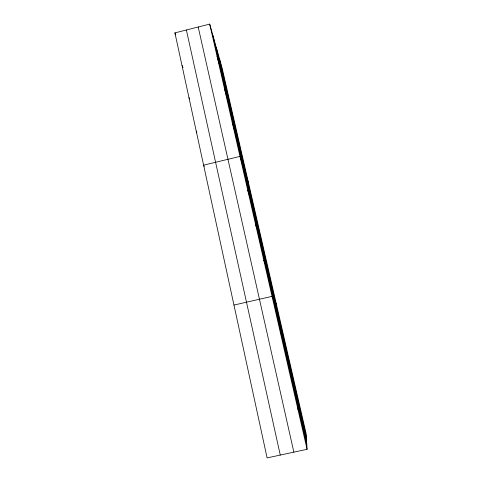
<?xml version="1.0" encoding="UTF-8"?>
<svg xmlns="http://www.w3.org/2000/svg" width="482" height="482" viewBox="0 0 482 482"><rect width="100%" height="100%" fill="white"/><g stroke="black" fill="none" stroke-linecap="round" stroke-linejoin="round"><path stroke-width="0.72" d="M298.021 409.748L298.135 407.206M289.17 371.098L289.634 370.128M174.924 32.884L209.7 24.1L222.196 68.378L306.118 433.583L307.076 449.296L267.106 457.9L174.924 32.884L175.719 34.879M233.957 305.064L272.053 296.358L276.3 303.829M280.518 333.309L281.319 333.845M204.278 166.404L203.615 165.163L240 156.397L248.652 183.509M196.21 131.026L196.855 132.357M188.962 97.611L189.547 98.918M263.775 260.22L265.214 263.582M182.154 65.588L183.021 67.637M255.677 224.865L257.412 229.546M247.754 190.263L249.772 196.216M232.179 122.253L234.734 130.61M224.528 88.833L227.335 98.34M217.039 56.123L220.087 66.727M219.382 58.394L306.329 437.078M216.255 47.332L306.57 440.976M212.99 35.746L306.823 445.103M209.7 24.1L307.076 449.296M198.204 27.004L293.857 452.14M186.377 29.992L280.265 455.068"/></g></svg>
